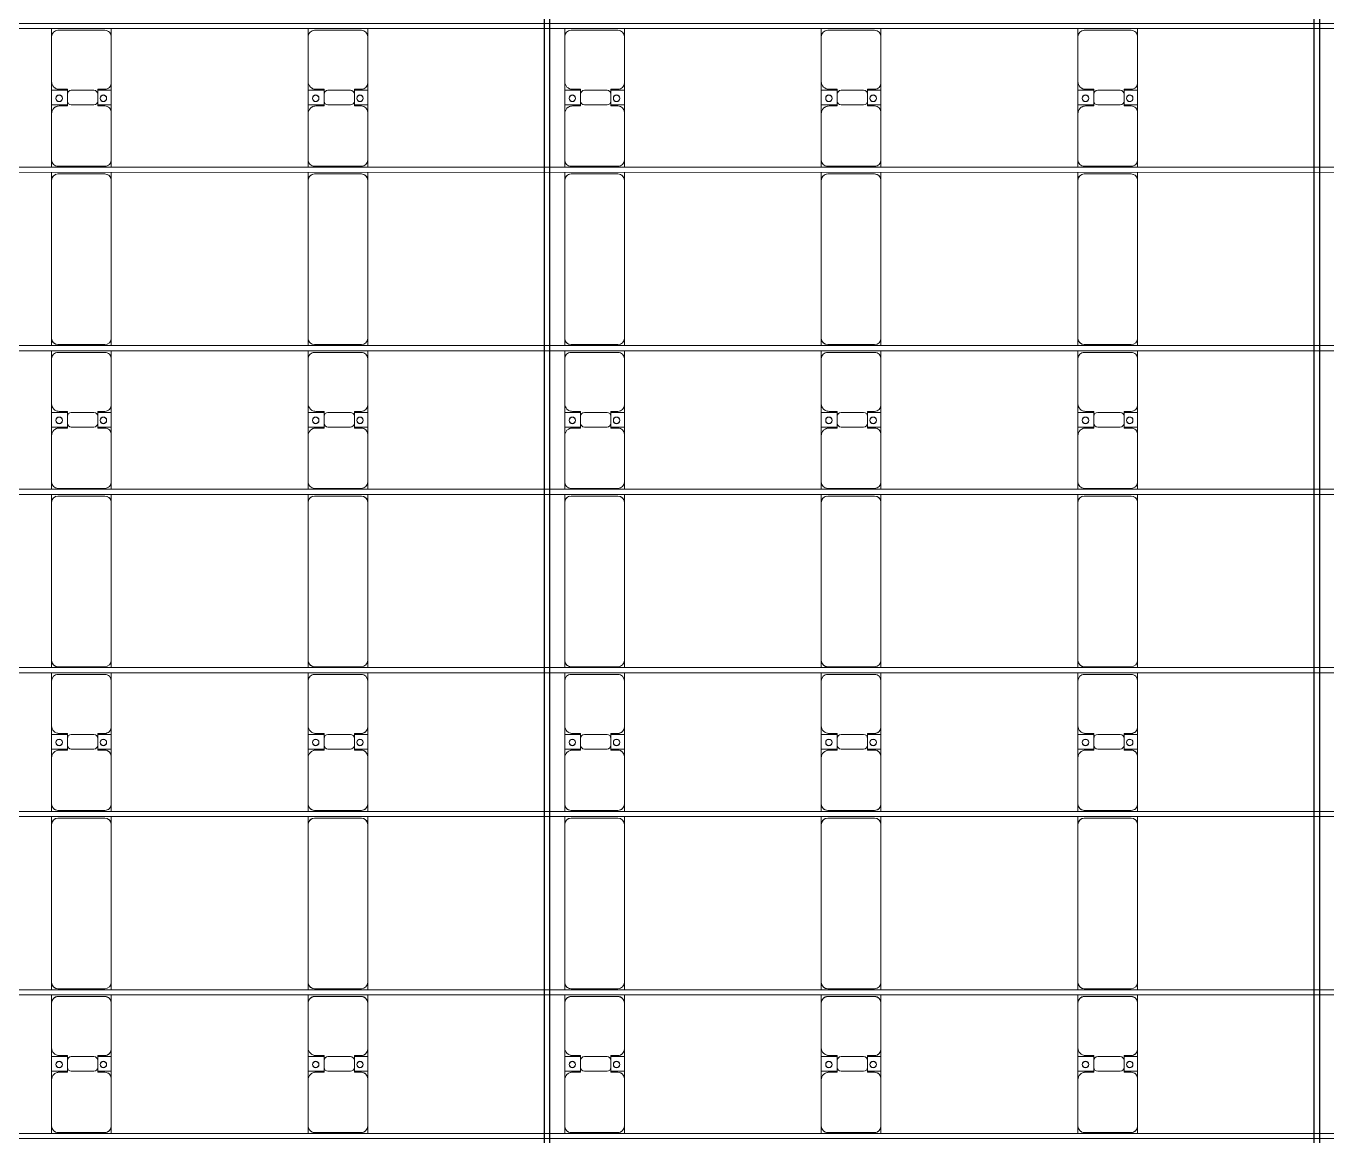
# Model space of a CAD drawing. Header units: millimetres. Extents: x -147246 to 112336, y -213734 to -86506.
# Drawn here: x -54547 to -44406, y -158455 to -149805 of the extents above; entities that cross this region are included whole.
import ezdxf

# ---------------------------------------------------------------- set-up
doc = ezdxf.new("R2010")
doc.units = ezdxf.units.MM
doc.layers.add('A-GENM', color=13, linetype='Continuous', lineweight=9)
doc.layers.add('S-BEAM', color=12, linetype='Continuous', lineweight=9)

# ---------------------------------------------------------------- blocks, each defined once
blk = doc.blocks.new('Dầm C52 - Dầm C52-18783-BỐ TRÍ KHUNG KẾT CẤU BÈ PIN 05')
at = {"layer": 'S-BEAM', "color": 1}
for p, q in [((-74474, 20), (74474, 20)), ((74474, -20), (-74474, -20))]:
    blk.add_line(p, q, dxfattribs=at)
blk = doc.blocks.new('Dầm C52 - Dầm C52-18784-BỐ TRÍ KHUNG KẾT CẤU BÈ PIN 05')
at = {"layer": 'S-BEAM', "color": 1}
for p, q in [((-74474, 20), (74474, 20)), ((74474, -20), (-74474, -20))]:
    blk.add_line(p, q, dxfattribs=at)
blk = doc.blocks.new('Dầm C52 - Dầm C52-18785-BỐ TRÍ KHUNG KẾT CẤU BÈ PIN 05')
at = {"layer": 'S-BEAM', "color": 1}
for p, q in [((-74474, 20), (74474, 20)), ((74474, -20), (-74474, -20))]:
    blk.add_line(p, q, dxfattribs=at)
blk = doc.blocks.new('Dầm C52 - Dầm C52-18786-BỐ TRÍ KHUNG KẾT CẤU BÈ PIN 05')
at = {"layer": 'S-BEAM', "color": 1}
for p, q in [((-74474, 20), (74474, 20)), ((74474, -20), (-74474, -20))]:
    blk.add_line(p, q, dxfattribs=at)
blk = doc.blocks.new('Dầm C52 - Hộp 40x60-25898-BỐ TRÍ KHUNG KẾT CẤU BÈ PIN 05')
at = {"layer": 'S-BEAM', "color": 3, "lineweight": 25}
for p, q in [((-55982, 20), (55982, 20)), ((55982, -20), (-55982, -20))]:
    blk.add_line(p, q, dxfattribs=at)
blk = doc.blocks.new('Dai phao do pin - DẢI PHAO ĐỠ PIN-V22-BỐ TRÍ KHUNG KẾT CẤU BÈ PIN 05')
at = {"layer": 'A-GENM', "color": 7}
for p, q in [((43383, 242), (43440, 242)), ((43800, 242), (43440, 242)), ((43800, 242), (43982, 242)), ((43868, 242), (44050, 242)), ((43868, 118), (43868, 242)), ((43982, 242), (43982, 118)), ((44400, 242), (44050, 242)), ((44400, 242), (44463, 242)), ((44503, 242), (44560, 242)), ((45790, 242), (44560, 242)), ((45790, 242), (45853, 242)), ((45893, 242), (45950, 242)), ((46310, 242), (45950, 242)), ((46310, 242), (46492, 242)), ((46378, 242), (46560, 242)), ((46378, 118), (46378, 242)), ((46492, 242), (46492, 118)), ((46910, 242), (46560, 242)), ((46910, 242), (46973, 242)), ((47013, 242), (47070, 242)), ((48300, 242), (47070, 242)), ((48300, 242), (48363, 242)), ((48403, 242), (48460, 242)), ((48820, 242), (48460, 242)), ((48820, 242), (49002, 242)), ((48888, 242), (49070, 242)), ((48888, 118), (48888, 242)), ((49002, 242), (49002, 118)), ((49420, 242), (49070, 242)), ((49420, 242), (49483, 242)), ((49523, 242), (49580, 242)), ((50810, 242), (49580, 242)), ((50810, 242), (50873, 242)), ((50913, 242), (50970, 242)), ((51330, 242), (50970, 242)), ((51330, 242), (51512, 242)), ((51398, 242), (51580, 242)), ((51398, 118), (51398, 242)), ((51512, 242), (51512, 118)), ((51930, 242), (51580, 242)), ((51930, 242), (51993, 242)), ((43390, 192), (43390, -173)), ((43860, 118), (43860, 182)), ((43952, 118), (43860, 118)), ((43990, 118), (43898, 118)), ((43990, 182), (43990, 118)), ((44450, -173), (44450, 192)), ((44510, 192), (44510, -173)), ((45840, -173), (45840, 192)), ((45900, 192), (45900, -173)), ((46370, 118), (46370, 182)), ((46462, 118), (46370, 118)), ((46500, 118), (46408, 118)), ((46500, 182), (46500, 118)), ((46960, -173), (46960, 192)), ((47020, 192), (47020, -173)), ((48350, -173), (48350, 192)), ((48410, 192), (48410, -173)), ((48880, 118), (48880, 182)), ((48972, 118), (48880, 118)), ((49010, 118), (48918, 118)), ((49010, 182), (49010, 118)), ((49470, -173), (49470, 192)), ((49530, 192), (49530, -173)), ((50860, -173), (50860, 192)), ((50920, 192), (50920, -173)), ((51390, 118), (51390, 182)), ((51482, 118), (51390, 118)), ((51520, 118), (51428, 118)), ((51520, 182), (51520, 118)), ((51980, -173), (51980, 192)), ((43868, 88), (43868, -88)), ((43982, -88), (43982, 88)), ((46378, 88), (46378, -88)), ((46492, -88), (46492, 88)), ((48888, 88), (48888, -88)), ((49002, -88), (49002, 88)), ((51398, 88), (51398, -88)), ((51512, -88), (51512, 88)), ((43860, -173), (43860, -118)), ((43860, -118), (43952, -118)), ((43868, -223), (43868, -118)), ((43898, -118), (43990, -118)), ((43982, -118), (43982, -223)), ((43990, -118), (43990, -173)), ((46370, -173), (46370, -118)), ((46370, -118), (46462, -118)), ((46378, -223), (46378, -118)), ((46408, -118), (46500, -118)), ((46492, -118), (46492, -223)), ((46500, -118), (46500, -173)), ((48880, -173), (48880, -118)), ((48880, -118), (48972, -118)), ((48888, -223), (48888, -118)), ((48918, -118), (49010, -118)), ((49002, -118), (49002, -223)), ((49010, -118), (49010, -173)), ((51390, -173), (51390, -118)), ((51390, -118), (51482, -118)), ((51398, -223), (51398, -118)), ((51428, -118), (51520, -118)), ((51512, -118), (51512, -223)), ((51520, -118), (51520, -173)), ((43440, -223), (43383, -223)), ((43440, -223), (43810, -223)), ((43982, -223), (43810, -223)), ((44040, -223), (43868, -223)), ((44040, -223), (44400, -223)), ((44463, -223), (44400, -223)), ((44560, -223), (44503, -223)), ((44560, -223), (45790, -223)), ((45853, -223), (45790, -223)), ((45950, -223), (45893, -223)), ((45950, -223), (46320, -223)), ((46492, -223), (46320, -223)), ((46550, -223), (46378, -223)), ((46550, -223), (46910, -223)), ((46973, -223), (46910, -223)), ((47070, -223), (47013, -223)), ((47070, -223), (48300, -223)), ((48363, -223), (48300, -223)), ((48460, -223), (48403, -223)), ((48460, -223), (48830, -223)), ((49002, -223), (48830, -223)), ((49060, -223), (48888, -223)), ((49060, -223), (49420, -223)), ((49483, -223), (49420, -223)), ((49580, -223), (49523, -223)), ((49580, -223), (50810, -223)), ((50873, -223), (50810, -223)), ((50970, -223), (50913, -223)), ((50970, -223), (51340, -223)), ((51512, -223), (51340, -223)), ((51570, -223), (51398, -223)), ((51570, -223), (51930, -223)), ((51993, -223), (51930, -223))]:
    blk.add_line(p, q, dxfattribs=at)
for centre, radius, start, end in [((43440, 192), 50, 90, 180), ((43440, 192), 50, 135, 180), ((43800, 182), 60, 360, 90), ((43800, 182), 60, 360, 30), ((43919, 183), 25, 0, 180), ((43921, 183), 25, 360, 180), ((44050, 182), 60, 90, 180), ((44050, 182), 60, 150, 180), ((44400, 192), 50, 0, 90), ((44400, 192), 50, 0, 45), ((44560, 192), 50, 90, 180), ((44560, 192), 50, 105, 180), ((45790, 192), 50, 0, 90), ((45790, 192), 50, 15, 90), ((45950, 192), 50, 90, 180), ((45950, 192), 50, 135, 180), ((46310, 182), 60, 0, 90), ((46310, 182), 60, 0, 30), ((46429, 183), 25, 0, 180), ((46431, 183), 25, 0, 180), ((46560, 182), 60, 90, 180), ((46560, 182), 60, 150, 180), ((46910, 192), 50, 360, 90), ((46910, 192), 50, 360, 45), ((47070, 192), 50, 90, 180), ((47070, 192), 50, 105, 180), ((48300, 192), 50, 0, 90), ((48300, 192), 50, 15, 90), ((48460, 192), 50, 90, 180), ((48460, 192), 50, 135, 180), ((48820, 182), 60, 0, 90), ((48820, 182), 60, 0, 30), ((48939, 183), 25, 0, 180), ((48941, 183), 25, 0, 180), ((49070, 182), 60, 90, 180), ((49070, 182), 60, 150, 180), ((49420, 192), 50, 0, 90), ((49420, 192), 50, 0, 45), ((49580, 192), 50, 90, 180), ((49580, 192), 50, 105, 180), ((50810, 192), 50, 0, 90), ((50810, 192), 50, 15, 90), ((50970, 192), 50, 90, 180), ((50970, 192), 50, 135, 180), ((51330, 182), 60, 0, 90), ((51330, 182), 60, 0, 30), ((51449, 183), 25, 0, 180), ((51451, 183), 25, 360, 180), ((51580, 182), 60, 90, 180), ((51580, 182), 60, 150, 180), ((51930, 192), 50, 360, 90), ((51930, 192), 50, 360, 45), ((43898, 88), 30, 90, 180), ((43919, 183), 25, 180, 0), ((43921, 183), 25, 180, 360), ((43952, 88), 30, 0, 90), ((46408, 88), 30, 90, 180), ((46429, 183), 25, 180, 0), ((46431, 183), 25, 180, 0), ((46462, 88), 30, 0, 90), ((48918, 88), 30, 90, 180), ((48939, 183), 25, 180, 0), ((48941, 183), 25, 180, 0), ((48972, 88), 30, 0, 90), ((51428, 88), 30, 90, 180), ((51449, 183), 25, 180, 0), ((51451, 183), 25, 180, 0), ((51482, 88), 30, 0, 90), ((43898, -88), 30, 180, 270), ((43952, -88), 30, 270, 0), ((46408, -88), 30, 180, 270), ((46462, -88), 30, 270, 0), ((48918, -88), 30, 180, 270), ((48972, -88), 30, 270, 0), ((51428, -88), 30, 180, 270), ((51482, -88), 30, 270, 0), ((43440, -173), 50, 180, 270), ((43440, -173), 50, 180, 225), ((43810, -173), 50, 270, 360), ((43810, -173), 50, 315, 360), ((43919, -162), 25, 0, 180), ((43919, -162), 25, 180, 360), ((43921, -162), 25, 360, 180), ((43921, -162), 25, 180, 0), ((44040, -173), 50, 180, 270), ((44040, -173), 50, 180, 225), ((44400, -173), 50, 270, 360), ((44400, -173), 50, 315, 360), ((44560, -173), 50, 180, 270), ((44560, -173), 50, 180, 270), ((45790, -173), 50, 270, 0), ((45790, -173), 50, 285, 0), ((45950, -173), 50, 180, 270), ((45950, -173), 50, 180, 225), ((46320, -173), 50, 270, 0), ((46320, -173), 50, 315, 0), ((46429, -162), 25, 360, 180), ((46429, -162), 25, 180, 360), ((46431, -162), 25, 0, 180), ((46431, -162), 25, 180, 0), ((46550, -173), 50, 180, 270), ((46550, -173), 50, 180, 225), ((46910, -173), 50, 270, 0), ((46910, -173), 50, 315, 0), ((47070, -173), 50, 180, 270), ((47070, -173), 50, 180, 270), ((48300, -173), 50, 270, 0), ((48300, -173), 50, 285, 0), ((48460, -173), 50, 180, 270), ((48460, -173), 50, 180, 225), ((48830, -173), 50, 270, 0), ((48830, -173), 50, 315, 0), ((48939, -162), 25, 0, 180), ((48939, -162), 25, 180, 360), ((48941, -162), 25, 0, 180), ((48941, -162), 25, 180, 360), ((49060, -173), 50, 180, 270), ((49060, -173), 50, 180, 225), ((49420, -173), 50, 270, 0), ((49420, -173), 50, 315, 0), ((49580, -173), 50, 180, 270), ((49580, -173), 50, 180, 270), ((50810, -173), 50, 270, 0), ((50810, -173), 50, 285, 0), ((50970, -173), 50, 180, 270), ((50970, -173), 50, 180, 225), ((51340, -173), 50, 270, 360), ((51340, -173), 50, 315, 0), ((51449, -162), 25, 0, 180), ((51449, -162), 25, 180, 360), ((51451, -162), 25, 0, 180), ((51451, -162), 25, 180, 360), ((51570, -173), 50, 180, 270), ((51570, -173), 50, 180, 225), ((51930, -173), 50, 270, 0), ((51930, -173), 50, 315, 0)]:
    blk.add_arc(centre, radius, start, end, dxfattribs=at)
blk = doc.blocks.new('Dai phao do pin - DẢI PHAO ĐỠ PIN-V23-BỐ TRÍ KHUNG KẾT CẤU BÈ PIN 05')
at = {"layer": 'A-GENM', "color": 7}
for p, q in [((43383, 242), (43440, 242)), ((43800, 242), (43440, 242)), ((43800, 242), (43982, 242)), ((43868, 242), (44050, 242)), ((43868, 118), (43868, 242)), ((43982, 242), (43982, 118)), ((44400, 242), (44050, 242)), ((44400, 242), (44463, 242)), ((44503, 242), (44560, 242)), ((45790, 242), (44560, 242)), ((45790, 242), (45853, 242)), ((45893, 242), (45950, 242)), ((46310, 242), (45950, 242)), ((46310, 242), (46492, 242)), ((46378, 242), (46560, 242)), ((46378, 118), (46378, 242)), ((46492, 242), (46492, 118)), ((46910, 242), (46560, 242)), ((46910, 242), (46973, 242)), ((47013, 242), (47070, 242)), ((48300, 242), (47070, 242)), ((48300, 242), (48363, 242)), ((48403, 242), (48460, 242)), ((48820, 242), (48460, 242)), ((48820, 242), (49002, 242)), ((48888, 242), (49070, 242)), ((48888, 118), (48888, 242)), ((49002, 242), (49002, 118)), ((49420, 242), (49070, 242)), ((49420, 242), (49483, 242)), ((49523, 242), (49580, 242)), ((50810, 242), (49580, 242)), ((50810, 242), (50873, 242)), ((50913, 242), (50970, 242)), ((51330, 242), (50970, 242)), ((51330, 242), (51512, 242)), ((51398, 242), (51580, 242)), ((51398, 118), (51398, 242)), ((51512, 242), (51512, 118)), ((51930, 242), (51580, 242)), ((51930, 242), (51993, 242)), ((43390, 192), (43390, -173)), ((43860, 118), (43860, 182)), ((43952, 118), (43860, 118)), ((43990, 118), (43898, 118)), ((43990, 182), (43990, 118)), ((44450, -173), (44450, 192)), ((44510, 192), (44510, -173)), ((45840, -173), (45840, 192)), ((45900, 192), (45900, -173)), ((46370, 118), (46370, 182)), ((46462, 118), (46370, 118)), ((46500, 118), (46408, 118)), ((46500, 182), (46500, 118)), ((46960, -173), (46960, 192)), ((47020, 192), (47020, -173)), ((48350, -173), (48350, 192)), ((48410, 192), (48410, -173)), ((48880, 118), (48880, 182)), ((48972, 118), (48880, 118)), ((49010, 118), (48918, 118)), ((49010, 182), (49010, 118)), ((49470, -173), (49470, 192)), ((49530, 192), (49530, -173)), ((50860, -173), (50860, 192)), ((50920, 192), (50920, -173)), ((51390, 118), (51390, 182)), ((51482, 118), (51390, 118)), ((51520, 118), (51428, 118)), ((51520, 182), (51520, 118)), ((51980, -173), (51980, 192)), ((43868, 88), (43868, -88)), ((43982, -88), (43982, 88)), ((46378, 88), (46378, -88)), ((46492, -88), (46492, 88)), ((48888, 88), (48888, -88)), ((49002, -88), (49002, 88)), ((51398, 88), (51398, -88)), ((51512, -88), (51512, 88)), ((43860, -173), (43860, -118)), ((43860, -118), (43952, -118)), ((43868, -223), (43868, -118)), ((43898, -118), (43990, -118)), ((43982, -118), (43982, -223)), ((43990, -118), (43990, -173)), ((46370, -173), (46370, -118)), ((46370, -118), (46462, -118)), ((46378, -223), (46378, -118)), ((46408, -118), (46500, -118)), ((46492, -118), (46492, -223)), ((46500, -118), (46500, -173)), ((48880, -173), (48880, -118)), ((48880, -118), (48972, -118)), ((48888, -223), (48888, -118)), ((48918, -118), (49010, -118)), ((49002, -118), (49002, -223)), ((49010, -118), (49010, -173)), ((51390, -173), (51390, -118)), ((51390, -118), (51482, -118)), ((51398, -223), (51398, -118)), ((51428, -118), (51520, -118)), ((51512, -118), (51512, -223)), ((51520, -118), (51520, -173)), ((43440, -223), (43383, -223)), ((43440, -223), (43810, -223)), ((43982, -223), (43810, -223)), ((44040, -223), (43868, -223)), ((44040, -223), (44400, -223)), ((44463, -223), (44400, -223)), ((44560, -223), (44503, -223)), ((44560, -223), (45790, -223)), ((45853, -223), (45790, -223)), ((45950, -223), (45893, -223)), ((45950, -223), (46320, -223)), ((46492, -223), (46320, -223)), ((46550, -223), (46378, -223)), ((46550, -223), (46910, -223)), ((46973, -223), (46910, -223)), ((47070, -223), (47013, -223)), ((47070, -223), (48300, -223)), ((48363, -223), (48300, -223)), ((48460, -223), (48403, -223)), ((48460, -223), (48830, -223)), ((49002, -223), (48830, -223)), ((49060, -223), (48888, -223)), ((49060, -223), (49420, -223)), ((49483, -223), (49420, -223)), ((49580, -223), (49523, -223)), ((49580, -223), (50810, -223)), ((50873, -223), (50810, -223)), ((50970, -223), (50913, -223)), ((50970, -223), (51340, -223)), ((51512, -223), (51340, -223)), ((51570, -223), (51398, -223)), ((51570, -223), (51930, -223)), ((51993, -223), (51930, -223))]:
    blk.add_line(p, q, dxfattribs=at)
for centre, radius, start, end in [((43440, 192), 50, 90, 180), ((43440, 192), 50, 135, 180), ((43800, 182), 60, 360, 90), ((43800, 182), 60, 360, 30), ((43919, 183), 25, 0, 180), ((43921, 183), 25, 360, 180), ((44050, 182), 60, 90, 180), ((44050, 182), 60, 150, 180), ((44400, 192), 50, 0, 90), ((44400, 192), 50, 0, 45), ((44560, 192), 50, 90, 180), ((44560, 192), 50, 105, 180), ((45790, 192), 50, 0, 90), ((45790, 192), 50, 15, 90), ((45950, 192), 50, 90, 180), ((45950, 192), 50, 135, 180), ((46310, 182), 60, 0, 90), ((46310, 182), 60, 0, 30), ((46429, 183), 25, 0, 180), ((46431, 183), 25, 0, 180), ((46560, 182), 60, 90, 180), ((46560, 182), 60, 150, 180), ((46910, 192), 50, 360, 90), ((46910, 192), 50, 360, 45), ((47070, 192), 50, 90, 180), ((47070, 192), 50, 105, 180), ((48300, 192), 50, 0, 90), ((48300, 192), 50, 15, 90), ((48460, 192), 50, 90, 180), ((48460, 192), 50, 135, 180), ((48820, 182), 60, 0, 90), ((48820, 182), 60, 0, 30), ((48939, 183), 25, 0, 180), ((48941, 183), 25, 0, 180), ((49070, 182), 60, 90, 180), ((49070, 182), 60, 150, 180), ((49420, 192), 50, 0, 90), ((49420, 192), 50, 0, 45), ((49580, 192), 50, 90, 180), ((49580, 192), 50, 105, 180), ((50810, 192), 50, 0, 90), ((50810, 192), 50, 15, 90), ((50970, 192), 50, 90, 180), ((50970, 192), 50, 135, 180), ((51330, 182), 60, 0, 90), ((51330, 182), 60, 0, 30), ((51449, 183), 25, 0, 180), ((51451, 183), 25, 360, 180), ((51580, 182), 60, 90, 180), ((51580, 182), 60, 150, 180), ((51930, 192), 50, 360, 90), ((51930, 192), 50, 360, 45), ((43898, 88), 30, 90, 180), ((43919, 183), 25, 180, 0), ((43921, 183), 25, 180, 360), ((43952, 88), 30, 0, 90), ((46408, 88), 30, 90, 180), ((46429, 183), 25, 180, 0), ((46431, 183), 25, 180, 0), ((46462, 88), 30, 0, 90), ((48918, 88), 30, 90, 180), ((48939, 183), 25, 180, 0), ((48941, 183), 25, 180, 0), ((48972, 88), 30, 0, 90), ((51428, 88), 30, 90, 180), ((51449, 183), 25, 180, 0), ((51451, 183), 25, 180, 0), ((51482, 88), 30, 0, 90), ((43898, -88), 30, 180, 270), ((43952, -88), 30, 270, 0), ((46408, -88), 30, 180, 270), ((46462, -88), 30, 270, 0), ((48918, -88), 30, 180, 270), ((48972, -88), 30, 270, 0), ((51428, -88), 30, 180, 270), ((51482, -88), 30, 270, 0), ((43440, -173), 50, 180, 270), ((43440, -173), 50, 180, 225), ((43810, -173), 50, 270, 360), ((43810, -173), 50, 315, 360), ((43919, -162), 25, 0, 180), ((43919, -162), 25, 180, 360), ((43921, -162), 25, 360, 180), ((43921, -162), 25, 180, 0), ((44040, -173), 50, 180, 270), ((44040, -173), 50, 180, 225), ((44400, -173), 50, 270, 360), ((44400, -173), 50, 315, 360), ((44560, -173), 50, 180, 270), ((44560, -173), 50, 180, 270), ((45790, -173), 50, 270, 0), ((45790, -173), 50, 285, 0), ((45950, -173), 50, 180, 270), ((45950, -173), 50, 180, 225), ((46320, -173), 50, 270, 0), ((46320, -173), 50, 315, 0), ((46429, -162), 25, 360, 180), ((46429, -162), 25, 180, 360), ((46431, -162), 25, 0, 180), ((46431, -162), 25, 180, 0), ((46550, -173), 50, 180, 270), ((46550, -173), 50, 180, 225), ((46910, -173), 50, 270, 0), ((46910, -173), 50, 315, 0), ((47070, -173), 50, 180, 270), ((47070, -173), 50, 180, 270), ((48300, -173), 50, 270, 0), ((48300, -173), 50, 285, 0), ((48460, -173), 50, 180, 270), ((48460, -173), 50, 180, 225), ((48830, -173), 50, 270, 0), ((48830, -173), 50, 315, 0), ((48939, -162), 25, 0, 180), ((48939, -162), 25, 180, 360), ((48941, -162), 25, 0, 180), ((48941, -162), 25, 180, 360), ((49060, -173), 50, 180, 270), ((49060, -173), 50, 180, 225), ((49420, -173), 50, 270, 0), ((49420, -173), 50, 315, 0), ((49580, -173), 50, 180, 270), ((49580, -173), 50, 180, 270), ((50810, -173), 50, 270, 0), ((50810, -173), 50, 285, 0), ((50970, -173), 50, 180, 270), ((50970, -173), 50, 180, 225), ((51340, -173), 50, 270, 360), ((51340, -173), 50, 315, 0), ((51449, -162), 25, 0, 180), ((51449, -162), 25, 180, 360), ((51451, -162), 25, 0, 180), ((51451, -162), 25, 180, 360), ((51570, -173), 50, 180, 270), ((51570, -173), 50, 180, 225), ((51930, -173), 50, 270, 0), ((51930, -173), 50, 315, 0)]:
    blk.add_arc(centre, radius, start, end, dxfattribs=at)
blk = doc.blocks.new('Dai phao do pin - DẢI PHAO ĐỠ PIN-V24-BỐ TRÍ KHUNG KẾT CẤU BÈ PIN 05')
at = {"layer": 'A-GENM', "color": 7}
for p, q in [((43383, 242), (43440, 242)), ((43800, 242), (43440, 242)), ((43800, 242), (43982, 242)), ((43868, 242), (44050, 242)), ((43868, 118), (43868, 242)), ((43982, 242), (43982, 118)), ((44400, 242), (44050, 242)), ((44400, 242), (44463, 242)), ((44503, 242), (44560, 242)), ((45790, 242), (44560, 242)), ((45790, 242), (45853, 242)), ((45893, 242), (45950, 242)), ((46310, 242), (45950, 242)), ((46310, 242), (46492, 242)), ((46378, 242), (46560, 242)), ((46378, 118), (46378, 242)), ((46492, 242), (46492, 118)), ((46910, 242), (46560, 242)), ((46910, 242), (46973, 242)), ((47013, 242), (47070, 242)), ((48300, 242), (47070, 242)), ((48300, 242), (48363, 242)), ((48403, 242), (48460, 242)), ((48820, 242), (48460, 242)), ((48820, 242), (49002, 242)), ((48888, 242), (49070, 242)), ((48888, 118), (48888, 242)), ((49002, 242), (49002, 118)), ((49420, 242), (49070, 242)), ((49420, 242), (49483, 242)), ((49523, 242), (49580, 242)), ((50810, 242), (49580, 242)), ((50810, 242), (50873, 242)), ((50913, 242), (50970, 242)), ((51330, 242), (50970, 242)), ((51330, 242), (51512, 242)), ((51398, 242), (51580, 242)), ((51398, 118), (51398, 242)), ((51512, 242), (51512, 118)), ((51930, 242), (51580, 242)), ((51930, 242), (51993, 242)), ((43390, 192), (43390, -173)), ((43860, 118), (43860, 182)), ((43952, 118), (43860, 118)), ((43990, 118), (43898, 118)), ((43990, 182), (43990, 118)), ((44450, -173), (44450, 192)), ((44510, 192), (44510, -173)), ((45840, -173), (45840, 192)), ((45900, 192), (45900, -173)), ((46370, 118), (46370, 182)), ((46462, 118), (46370, 118)), ((46500, 118), (46408, 118)), ((46500, 182), (46500, 118)), ((46960, -173), (46960, 192)), ((47020, 192), (47020, -173)), ((48350, -173), (48350, 192)), ((48410, 192), (48410, -173)), ((48880, 118), (48880, 182)), ((48972, 118), (48880, 118)), ((49010, 118), (48918, 118)), ((49010, 182), (49010, 118)), ((49470, -173), (49470, 192)), ((49530, 192), (49530, -173)), ((50860, -173), (50860, 192)), ((50920, 192), (50920, -173)), ((51390, 118), (51390, 182)), ((51482, 118), (51390, 118)), ((51520, 118), (51428, 118)), ((51520, 182), (51520, 118)), ((51980, -173), (51980, 192)), ((43868, 88), (43868, -88)), ((43982, -88), (43982, 88)), ((46378, 88), (46378, -88)), ((46492, -88), (46492, 88)), ((48888, 88), (48888, -88)), ((49002, -88), (49002, 88)), ((51398, 88), (51398, -88)), ((51512, -88), (51512, 88)), ((43860, -173), (43860, -118)), ((43860, -118), (43952, -118)), ((43868, -223), (43868, -118)), ((43898, -118), (43990, -118)), ((43982, -118), (43982, -223)), ((43990, -118), (43990, -173)), ((46370, -173), (46370, -118)), ((46370, -118), (46462, -118)), ((46378, -223), (46378, -118)), ((46408, -118), (46500, -118)), ((46492, -118), (46492, -223)), ((46500, -118), (46500, -173)), ((48880, -173), (48880, -118)), ((48880, -118), (48972, -118)), ((48888, -223), (48888, -118)), ((48918, -118), (49010, -118)), ((49002, -118), (49002, -223)), ((49010, -118), (49010, -173)), ((51390, -173), (51390, -118)), ((51390, -118), (51482, -118)), ((51398, -223), (51398, -118)), ((51428, -118), (51520, -118)), ((51512, -118), (51512, -223)), ((51520, -118), (51520, -173)), ((43440, -223), (43383, -223)), ((43440, -223), (43810, -223)), ((43982, -223), (43810, -223)), ((44040, -223), (43868, -223)), ((44040, -223), (44400, -223)), ((44463, -223), (44400, -223)), ((44560, -223), (44503, -223)), ((44560, -223), (45790, -223)), ((45853, -223), (45790, -223)), ((45950, -223), (45893, -223)), ((45950, -223), (46320, -223)), ((46492, -223), (46320, -223)), ((46550, -223), (46378, -223)), ((46550, -223), (46910, -223)), ((46973, -223), (46910, -223)), ((47070, -223), (47013, -223)), ((47070, -223), (48300, -223)), ((48363, -223), (48300, -223)), ((48460, -223), (48403, -223)), ((48460, -223), (48830, -223)), ((49002, -223), (48830, -223)), ((49060, -223), (48888, -223)), ((49060, -223), (49420, -223)), ((49483, -223), (49420, -223)), ((49580, -223), (49523, -223)), ((49580, -223), (50810, -223)), ((50873, -223), (50810, -223)), ((50970, -223), (50913, -223)), ((50970, -223), (51340, -223)), ((51512, -223), (51340, -223)), ((51570, -223), (51398, -223)), ((51570, -223), (51930, -223)), ((51993, -223), (51930, -223))]:
    blk.add_line(p, q, dxfattribs=at)
for centre, radius, start, end in [((43440, 192), 50, 90, 180), ((43440, 192), 50, 135, 180), ((43800, 182), 60, 360, 90), ((43800, 182), 60, 360, 30), ((43919, 183), 25, 0, 180), ((43921, 183), 25, 360, 180), ((44050, 182), 60, 90, 180), ((44050, 182), 60, 150, 180), ((44400, 192), 50, 0, 90), ((44400, 192), 50, 0, 45), ((44560, 192), 50, 90, 180), ((44560, 192), 50, 105, 180), ((45790, 192), 50, 0, 90), ((45790, 192), 50, 15, 90), ((45950, 192), 50, 90, 180), ((45950, 192), 50, 135, 180), ((46310, 182), 60, 0, 90), ((46310, 182), 60, 0, 30), ((46429, 183), 25, 0, 180), ((46431, 183), 25, 0, 180), ((46560, 182), 60, 90, 180), ((46560, 182), 60, 150, 180), ((46910, 192), 50, 360, 90), ((46910, 192), 50, 360, 45), ((47070, 192), 50, 90, 180), ((47070, 192), 50, 105, 180), ((48300, 192), 50, 0, 90), ((48300, 192), 50, 15, 90), ((48460, 192), 50, 90, 180), ((48460, 192), 50, 135, 180), ((48820, 182), 60, 0, 90), ((48820, 182), 60, 0, 30), ((48939, 183), 25, 0, 180), ((48941, 183), 25, 0, 180), ((49070, 182), 60, 90, 180), ((49070, 182), 60, 150, 180), ((49420, 192), 50, 0, 90), ((49420, 192), 50, 0, 45), ((49580, 192), 50, 90, 180), ((49580, 192), 50, 105, 180), ((50810, 192), 50, 0, 90), ((50810, 192), 50, 15, 90), ((50970, 192), 50, 90, 180), ((50970, 192), 50, 135, 180), ((51330, 182), 60, 0, 90), ((51330, 182), 60, 0, 30), ((51449, 183), 25, 0, 180), ((51451, 183), 25, 360, 180), ((51580, 182), 60, 90, 180), ((51580, 182), 60, 150, 180), ((51930, 192), 50, 360, 90), ((51930, 192), 50, 360, 45), ((43898, 88), 30, 90, 180), ((43919, 183), 25, 180, 0), ((43921, 183), 25, 180, 360), ((43952, 88), 30, 0, 90), ((46408, 88), 30, 90, 180), ((46429, 183), 25, 180, 0), ((46431, 183), 25, 180, 0), ((46462, 88), 30, 0, 90), ((48918, 88), 30, 90, 180), ((48939, 183), 25, 180, 0), ((48941, 183), 25, 180, 0), ((48972, 88), 30, 0, 90), ((51428, 88), 30, 90, 180), ((51449, 183), 25, 180, 0), ((51451, 183), 25, 180, 0), ((51482, 88), 30, 0, 90), ((43898, -88), 30, 180, 270), ((43952, -88), 30, 270, 0), ((46408, -88), 30, 180, 270), ((46462, -88), 30, 270, 0), ((48918, -88), 30, 180, 270), ((48972, -88), 30, 270, 0), ((51428, -88), 30, 180, 270), ((51482, -88), 30, 270, 0), ((43440, -173), 50, 180, 270), ((43440, -173), 50, 180, 225), ((43810, -173), 50, 270, 360), ((43810, -173), 50, 315, 360), ((43919, -162), 25, 0, 180), ((43919, -162), 25, 180, 360), ((43921, -162), 25, 360, 180), ((43921, -162), 25, 180, 0), ((44040, -173), 50, 180, 270), ((44040, -173), 50, 180, 225), ((44400, -173), 50, 270, 360), ((44400, -173), 50, 315, 360), ((44560, -173), 50, 180, 270), ((44560, -173), 50, 180, 270), ((45790, -173), 50, 270, 0), ((45790, -173), 50, 285, 0), ((45950, -173), 50, 180, 270), ((45950, -173), 50, 180, 225), ((46320, -173), 50, 270, 0), ((46320, -173), 50, 315, 0), ((46429, -162), 25, 360, 180), ((46429, -162), 25, 180, 360), ((46431, -162), 25, 0, 180), ((46431, -162), 25, 180, 0), ((46550, -173), 50, 180, 270), ((46550, -173), 50, 180, 225), ((46910, -173), 50, 270, 0), ((46910, -173), 50, 315, 0), ((47070, -173), 50, 180, 270), ((47070, -173), 50, 180, 270), ((48300, -173), 50, 270, 0), ((48300, -173), 50, 285, 0), ((48460, -173), 50, 180, 270), ((48460, -173), 50, 180, 225), ((48830, -173), 50, 270, 0), ((48830, -173), 50, 315, 0), ((48939, -162), 25, 0, 180), ((48939, -162), 25, 180, 360), ((48941, -162), 25, 0, 180), ((48941, -162), 25, 180, 360), ((49060, -173), 50, 180, 270), ((49060, -173), 50, 180, 225), ((49420, -173), 50, 270, 0), ((49420, -173), 50, 315, 0), ((49580, -173), 50, 180, 270), ((49580, -173), 50, 180, 270), ((50810, -173), 50, 270, 0), ((50810, -173), 50, 285, 0), ((50970, -173), 50, 180, 270), ((50970, -173), 50, 180, 225), ((51340, -173), 50, 270, 360), ((51340, -173), 50, 315, 0), ((51449, -162), 25, 0, 180), ((51449, -162), 25, 180, 360), ((51451, -162), 25, 0, 180), ((51451, -162), 25, 180, 360), ((51570, -173), 50, 180, 270), ((51570, -173), 50, 180, 225), ((51930, -173), 50, 270, 0), ((51930, -173), 50, 315, 0)]:
    blk.add_arc(centre, radius, start, end, dxfattribs=at)
blk = doc.blocks.new('Dai phao do pin - DẢI PHAO ĐỠ PIN-V25-BỐ TRÍ KHUNG KẾT CẤU BÈ PIN 05')
at = {"layer": 'A-GENM', "color": 7}
for p, q in [((43383, 242), (43440, 242)), ((43800, 242), (43440, 242)), ((43800, 242), (43982, 242)), ((43868, 242), (44050, 242)), ((43868, 118), (43868, 242)), ((43982, 242), (43982, 118)), ((44400, 242), (44050, 242)), ((44400, 242), (44463, 242)), ((44503, 242), (44560, 242)), ((45790, 242), (44560, 242)), ((45790, 242), (45853, 242)), ((45893, 242), (45950, 242)), ((46310, 242), (45950, 242)), ((46310, 242), (46492, 242)), ((46378, 242), (46560, 242)), ((46378, 118), (46378, 242)), ((46492, 242), (46492, 118)), ((46910, 242), (46560, 242)), ((46910, 242), (46973, 242)), ((47013, 242), (47070, 242)), ((48300, 242), (47070, 242)), ((48300, 242), (48363, 242)), ((48403, 242), (48460, 242)), ((48820, 242), (48460, 242)), ((48820, 242), (49002, 242)), ((48888, 242), (49070, 242)), ((48888, 118), (48888, 242)), ((49002, 242), (49002, 118)), ((49420, 242), (49070, 242)), ((49420, 242), (49483, 242)), ((49523, 242), (49580, 242)), ((50810, 242), (49580, 242)), ((50810, 242), (50873, 242)), ((50913, 242), (50970, 242)), ((51330, 242), (50970, 242)), ((51330, 242), (51512, 242)), ((51398, 242), (51580, 242)), ((51398, 118), (51398, 242)), ((51512, 242), (51512, 118)), ((51930, 242), (51580, 242)), ((51930, 242), (51993, 242)), ((43390, 192), (43390, -173)), ((43860, 118), (43860, 182)), ((43952, 118), (43860, 118)), ((43990, 118), (43898, 118)), ((43990, 182), (43990, 118)), ((44450, -173), (44450, 192)), ((44510, 192), (44510, -173)), ((45840, -173), (45840, 192)), ((45900, 192), (45900, -173)), ((46370, 118), (46370, 182)), ((46462, 118), (46370, 118)), ((46500, 118), (46408, 118)), ((46500, 182), (46500, 118)), ((46960, -173), (46960, 192)), ((47020, 192), (47020, -173)), ((48350, -173), (48350, 192)), ((48410, 192), (48410, -173)), ((48880, 118), (48880, 182)), ((48972, 118), (48880, 118)), ((49010, 118), (48918, 118)), ((49010, 182), (49010, 118)), ((49470, -173), (49470, 192)), ((49530, 192), (49530, -173)), ((50860, -173), (50860, 192)), ((50920, 192), (50920, -173)), ((51390, 118), (51390, 182)), ((51482, 118), (51390, 118)), ((51520, 118), (51428, 118)), ((51520, 182), (51520, 118)), ((51980, -173), (51980, 192)), ((43868, 88), (43868, -88)), ((43982, -88), (43982, 88)), ((46378, 88), (46378, -88)), ((46492, -88), (46492, 88)), ((48888, 88), (48888, -88)), ((49002, -88), (49002, 88)), ((51398, 88), (51398, -88)), ((51512, -88), (51512, 88)), ((43860, -173), (43860, -118)), ((43860, -118), (43952, -118)), ((43868, -223), (43868, -118)), ((43898, -118), (43990, -118)), ((43982, -118), (43982, -223)), ((43990, -118), (43990, -173)), ((46370, -173), (46370, -118)), ((46370, -118), (46462, -118)), ((46378, -223), (46378, -118)), ((46408, -118), (46500, -118)), ((46492, -118), (46492, -223)), ((46500, -118), (46500, -173)), ((48880, -173), (48880, -118)), ((48880, -118), (48972, -118)), ((48888, -223), (48888, -118)), ((48918, -118), (49010, -118)), ((49002, -118), (49002, -223)), ((49010, -118), (49010, -173)), ((51390, -173), (51390, -118)), ((51390, -118), (51482, -118)), ((51398, -223), (51398, -118)), ((51428, -118), (51520, -118)), ((51512, -118), (51512, -223)), ((51520, -118), (51520, -173)), ((43440, -223), (43383, -223)), ((43440, -223), (43810, -223)), ((43982, -223), (43810, -223)), ((44040, -223), (43868, -223)), ((44040, -223), (44400, -223)), ((44463, -223), (44400, -223)), ((44560, -223), (44503, -223)), ((44560, -223), (45790, -223)), ((45853, -223), (45790, -223)), ((45950, -223), (45893, -223)), ((45950, -223), (46320, -223)), ((46492, -223), (46320, -223)), ((46550, -223), (46378, -223)), ((46550, -223), (46910, -223)), ((46973, -223), (46910, -223)), ((47070, -223), (47013, -223)), ((47070, -223), (48300, -223)), ((48363, -223), (48300, -223)), ((48460, -223), (48403, -223)), ((48460, -223), (48830, -223)), ((49002, -223), (48830, -223)), ((49060, -223), (48888, -223)), ((49060, -223), (49420, -223)), ((49483, -223), (49420, -223)), ((49580, -223), (49523, -223)), ((49580, -223), (50810, -223)), ((50873, -223), (50810, -223)), ((50970, -223), (50913, -223)), ((50970, -223), (51340, -223)), ((51512, -223), (51340, -223)), ((51570, -223), (51398, -223)), ((51570, -223), (51930, -223)), ((51993, -223), (51930, -223))]:
    blk.add_line(p, q, dxfattribs=at)
for centre, radius, start, end in [((43440, 192), 50, 90, 180), ((43440, 192), 50, 135, 180), ((43800, 182), 60, 360, 90), ((43800, 182), 60, 360, 30), ((43919, 183), 25, 0, 180), ((43921, 183), 25, 360, 180), ((44050, 182), 60, 90, 180), ((44050, 182), 60, 150, 180), ((44400, 192), 50, 0, 90), ((44400, 192), 50, 0, 45), ((44560, 192), 50, 90, 180), ((44560, 192), 50, 105, 180), ((45790, 192), 50, 0, 90), ((45790, 192), 50, 15, 90), ((45950, 192), 50, 90, 180), ((45950, 192), 50, 135, 180), ((46310, 182), 60, 0, 90), ((46310, 182), 60, 0, 30), ((46429, 183), 25, 0, 180), ((46431, 183), 25, 0, 180), ((46560, 182), 60, 90, 180), ((46560, 182), 60, 150, 180), ((46910, 192), 50, 360, 90), ((46910, 192), 50, 360, 45), ((47070, 192), 50, 90, 180), ((47070, 192), 50, 105, 180), ((48300, 192), 50, 0, 90), ((48300, 192), 50, 15, 90), ((48460, 192), 50, 90, 180), ((48460, 192), 50, 135, 180), ((48820, 182), 60, 0, 90), ((48820, 182), 60, 0, 30), ((48939, 183), 25, 0, 180), ((48941, 183), 25, 0, 180), ((49070, 182), 60, 90, 180), ((49070, 182), 60, 150, 180), ((49420, 192), 50, 0, 90), ((49420, 192), 50, 0, 45), ((49580, 192), 50, 90, 180), ((49580, 192), 50, 105, 180), ((50810, 192), 50, 0, 90), ((50810, 192), 50, 15, 90), ((50970, 192), 50, 90, 180), ((50970, 192), 50, 135, 180), ((51330, 182), 60, 0, 90), ((51330, 182), 60, 0, 30), ((51449, 183), 25, 0, 180), ((51451, 183), 25, 360, 180), ((51580, 182), 60, 90, 180), ((51580, 182), 60, 150, 180), ((51930, 192), 50, 360, 90), ((51930, 192), 50, 360, 45), ((43898, 88), 30, 90, 180), ((43919, 183), 25, 180, 0), ((43921, 183), 25, 180, 360), ((43952, 88), 30, 0, 90), ((46408, 88), 30, 90, 180), ((46429, 183), 25, 180, 0), ((46431, 183), 25, 180, 0), ((46462, 88), 30, 0, 90), ((48918, 88), 30, 90, 180), ((48939, 183), 25, 180, 0), ((48941, 183), 25, 180, 0), ((48972, 88), 30, 0, 90), ((51428, 88), 30, 90, 180), ((51449, 183), 25, 180, 0), ((51451, 183), 25, 180, 0), ((51482, 88), 30, 0, 90), ((43898, -88), 30, 180, 270), ((43952, -88), 30, 270, 0), ((46408, -88), 30, 180, 270), ((46462, -88), 30, 270, 0), ((48918, -88), 30, 180, 270), ((48972, -88), 30, 270, 0), ((51428, -88), 30, 180, 270), ((51482, -88), 30, 270, 0), ((43440, -173), 50, 180, 270), ((43440, -173), 50, 180, 225), ((43810, -173), 50, 270, 360), ((43810, -173), 50, 315, 360), ((43919, -162), 25, 0, 180), ((43919, -162), 25, 180, 360), ((43921, -162), 25, 360, 180), ((43921, -162), 25, 180, 0), ((44040, -173), 50, 180, 270), ((44040, -173), 50, 180, 225), ((44400, -173), 50, 270, 360), ((44400, -173), 50, 315, 360), ((44560, -173), 50, 180, 270), ((44560, -173), 50, 180, 270), ((45790, -173), 50, 270, 0), ((45790, -173), 50, 285, 0), ((45950, -173), 50, 180, 270), ((45950, -173), 50, 180, 225), ((46320, -173), 50, 270, 0), ((46320, -173), 50, 315, 0), ((46429, -162), 25, 360, 180), ((46429, -162), 25, 180, 360), ((46431, -162), 25, 0, 180), ((46431, -162), 25, 180, 0), ((46550, -173), 50, 180, 270), ((46550, -173), 50, 180, 225), ((46910, -173), 50, 270, 0), ((46910, -173), 50, 315, 0), ((47070, -173), 50, 180, 270), ((47070, -173), 50, 180, 270), ((48300, -173), 50, 270, 0), ((48300, -173), 50, 285, 0), ((48460, -173), 50, 180, 270), ((48460, -173), 50, 180, 225), ((48830, -173), 50, 270, 0), ((48830, -173), 50, 315, 0), ((48939, -162), 25, 0, 180), ((48939, -162), 25, 180, 360), ((48941, -162), 25, 0, 180), ((48941, -162), 25, 180, 360), ((49060, -173), 50, 180, 270), ((49060, -173), 50, 180, 225), ((49420, -173), 50, 270, 0), ((49420, -173), 50, 315, 0), ((49580, -173), 50, 180, 270), ((49580, -173), 50, 180, 270), ((50810, -173), 50, 270, 0), ((50810, -173), 50, 285, 0), ((50970, -173), 50, 180, 270), ((50970, -173), 50, 180, 225), ((51340, -173), 50, 270, 360), ((51340, -173), 50, 315, 0), ((51449, -162), 25, 0, 180), ((51449, -162), 25, 180, 360), ((51451, -162), 25, 0, 180), ((51451, -162), 25, 180, 360), ((51570, -173), 50, 180, 270), ((51570, -173), 50, 180, 225), ((51930, -173), 50, 270, 0), ((51930, -173), 50, 315, 0)]:
    blk.add_arc(centre, radius, start, end, dxfattribs=at)
blk = doc.blocks.new('Dai phao do pin - DẢI PHAO ĐỠ PIN-V26-BỐ TRÍ KHUNG KẾT CẤU BÈ PIN 05')
at = {"layer": 'A-GENM', "color": 7}
for p, q in [((43383, 242), (43440, 242)), ((43800, 242), (43440, 242)), ((43800, 242), (43982, 242)), ((43868, 242), (44050, 242)), ((43868, 118), (43868, 242)), ((43982, 242), (43982, 118)), ((44400, 242), (44050, 242)), ((44400, 242), (44463, 242)), ((44503, 242), (44560, 242)), ((45790, 242), (44560, 242)), ((45790, 242), (45853, 242)), ((45893, 242), (45950, 242)), ((46310, 242), (45950, 242)), ((46310, 242), (46492, 242)), ((46378, 242), (46560, 242)), ((46378, 118), (46378, 242)), ((46492, 242), (46492, 118)), ((46910, 242), (46560, 242)), ((46910, 242), (46973, 242)), ((47013, 242), (47070, 242)), ((48300, 242), (47070, 242)), ((48300, 242), (48363, 242)), ((48403, 242), (48460, 242)), ((48820, 242), (48460, 242)), ((48820, 242), (49002, 242)), ((48888, 242), (49070, 242)), ((48888, 118), (48888, 242)), ((49002, 242), (49002, 118)), ((49420, 242), (49070, 242)), ((49420, 242), (49483, 242)), ((49523, 242), (49580, 242)), ((50810, 242), (49580, 242)), ((50810, 242), (50873, 242)), ((50913, 242), (50970, 242)), ((51330, 242), (50970, 242)), ((51330, 242), (51512, 242)), ((51398, 242), (51580, 242)), ((51398, 118), (51398, 242)), ((51512, 242), (51512, 118)), ((51930, 242), (51580, 242)), ((51930, 242), (51993, 242)), ((43390, 192), (43390, -173)), ((43860, 118), (43860, 182)), ((43952, 118), (43860, 118)), ((43990, 118), (43898, 118)), ((43990, 182), (43990, 118)), ((44450, -173), (44450, 192)), ((44510, 192), (44510, -173)), ((45840, -173), (45840, 192)), ((45900, 192), (45900, -173)), ((46370, 118), (46370, 182)), ((46462, 118), (46370, 118)), ((46500, 118), (46408, 118)), ((46500, 182), (46500, 118)), ((46960, -173), (46960, 192)), ((47020, 192), (47020, -173)), ((48350, -173), (48350, 192)), ((48410, 192), (48410, -173)), ((48880, 118), (48880, 182)), ((48972, 118), (48880, 118)), ((49010, 118), (48918, 118)), ((49010, 182), (49010, 118)), ((49470, -173), (49470, 192)), ((49530, 192), (49530, -173)), ((50860, -173), (50860, 192)), ((50920, 192), (50920, -173)), ((51390, 118), (51390, 182)), ((51482, 118), (51390, 118)), ((51520, 118), (51428, 118)), ((51520, 182), (51520, 118)), ((51980, -173), (51980, 192)), ((43868, 88), (43868, -88)), ((43982, -88), (43982, 88)), ((46378, 88), (46378, -88)), ((46492, -88), (46492, 88)), ((48888, 88), (48888, -88)), ((49002, -88), (49002, 88)), ((51398, 88), (51398, -88)), ((51512, -88), (51512, 88)), ((43860, -173), (43860, -118)), ((43860, -118), (43952, -118)), ((43868, -223), (43868, -118)), ((43898, -118), (43990, -118)), ((43982, -118), (43982, -223)), ((43990, -118), (43990, -173)), ((46370, -173), (46370, -118)), ((46370, -118), (46462, -118)), ((46378, -223), (46378, -118)), ((46408, -118), (46500, -118)), ((46492, -118), (46492, -223)), ((46500, -118), (46500, -173)), ((48880, -173), (48880, -118)), ((48880, -118), (48972, -118)), ((48888, -223), (48888, -118)), ((48918, -118), (49010, -118)), ((49002, -118), (49002, -223)), ((49010, -118), (49010, -173)), ((51390, -173), (51390, -118)), ((51390, -118), (51482, -118)), ((51398, -223), (51398, -118)), ((51428, -118), (51520, -118)), ((51512, -118), (51512, -223)), ((51520, -118), (51520, -173)), ((43440, -223), (43383, -223)), ((43440, -223), (43810, -223)), ((43982, -223), (43810, -223)), ((44040, -223), (43868, -223)), ((44040, -223), (44400, -223)), ((44463, -223), (44400, -223)), ((44560, -223), (44503, -223)), ((44560, -223), (45790, -223)), ((45853, -223), (45790, -223)), ((45950, -223), (45893, -223)), ((45950, -223), (46320, -223)), ((46492, -223), (46320, -223)), ((46550, -223), (46378, -223)), ((46550, -223), (46910, -223)), ((46973, -223), (46910, -223)), ((47070, -223), (47013, -223)), ((47070, -223), (48300, -223)), ((48363, -223), (48300, -223)), ((48460, -223), (48403, -223)), ((48460, -223), (48830, -223)), ((49002, -223), (48830, -223)), ((49060, -223), (48888, -223)), ((49060, -223), (49420, -223)), ((49483, -223), (49420, -223)), ((49580, -223), (49523, -223)), ((49580, -223), (50810, -223)), ((50873, -223), (50810, -223)), ((50970, -223), (50913, -223)), ((50970, -223), (51340, -223)), ((51512, -223), (51340, -223)), ((51570, -223), (51398, -223)), ((51570, -223), (51930, -223)), ((51993, -223), (51930, -223))]:
    blk.add_line(p, q, dxfattribs=at)
for centre, radius, start, end in [((43440, 192), 50, 90, 180), ((43440, 192), 50, 135, 180), ((43800, 182), 60, 360, 90), ((43800, 182), 60, 360, 30), ((43919, 183), 25, 0, 180), ((43921, 183), 25, 360, 180), ((44050, 182), 60, 90, 180), ((44050, 182), 60, 150, 180), ((44400, 192), 50, 0, 90), ((44400, 192), 50, 0, 45), ((44560, 192), 50, 90, 180), ((44560, 192), 50, 105, 180), ((45790, 192), 50, 0, 90), ((45790, 192), 50, 15, 90), ((45950, 192), 50, 90, 180), ((45950, 192), 50, 135, 180), ((46310, 182), 60, 0, 90), ((46310, 182), 60, 0, 30), ((46429, 183), 25, 0, 180), ((46431, 183), 25, 0, 180), ((46560, 182), 60, 90, 180), ((46560, 182), 60, 150, 180), ((46910, 192), 50, 360, 90), ((46910, 192), 50, 360, 45), ((47070, 192), 50, 90, 180), ((47070, 192), 50, 105, 180), ((48300, 192), 50, 0, 90), ((48300, 192), 50, 15, 90), ((48460, 192), 50, 90, 180), ((48460, 192), 50, 135, 180), ((48820, 182), 60, 0, 90), ((48820, 182), 60, 0, 30), ((48939, 183), 25, 0, 180), ((48941, 183), 25, 0, 180), ((49070, 182), 60, 90, 180), ((49070, 182), 60, 150, 180), ((49420, 192), 50, 0, 90), ((49420, 192), 50, 0, 45), ((49580, 192), 50, 90, 180), ((49580, 192), 50, 105, 180), ((50810, 192), 50, 0, 90), ((50810, 192), 50, 15, 90), ((50970, 192), 50, 90, 180), ((50970, 192), 50, 135, 180), ((51330, 182), 60, 0, 90), ((51330, 182), 60, 0, 30), ((51449, 183), 25, 0, 180), ((51451, 183), 25, 360, 180), ((51580, 182), 60, 90, 180), ((51580, 182), 60, 150, 180), ((51930, 192), 50, 360, 90), ((51930, 192), 50, 360, 45), ((43898, 88), 30, 90, 180), ((43919, 183), 25, 180, 0), ((43921, 183), 25, 180, 360), ((43952, 88), 30, 0, 90), ((46408, 88), 30, 90, 180), ((46429, 183), 25, 180, 0), ((46431, 183), 25, 180, 0), ((46462, 88), 30, 0, 90), ((48918, 88), 30, 90, 180), ((48939, 183), 25, 180, 0), ((48941, 183), 25, 180, 0), ((48972, 88), 30, 0, 90), ((51428, 88), 30, 90, 180), ((51449, 183), 25, 180, 0), ((51451, 183), 25, 180, 0), ((51482, 88), 30, 0, 90), ((43898, -88), 30, 180, 270), ((43952, -88), 30, 270, 0), ((46408, -88), 30, 180, 270), ((46462, -88), 30, 270, 0), ((48918, -88), 30, 180, 270), ((48972, -88), 30, 270, 0), ((51428, -88), 30, 180, 270), ((51482, -88), 30, 270, 0), ((43440, -173), 50, 180, 270), ((43440, -173), 50, 180, 225), ((43810, -173), 50, 270, 360), ((43810, -173), 50, 315, 360), ((43919, -162), 25, 0, 180), ((43919, -162), 25, 180, 360), ((43921, -162), 25, 360, 180), ((43921, -162), 25, 180, 0), ((44040, -173), 50, 180, 270), ((44040, -173), 50, 180, 225), ((44400, -173), 50, 270, 360), ((44400, -173), 50, 315, 360), ((44560, -173), 50, 180, 270), ((44560, -173), 50, 180, 270), ((45790, -173), 50, 270, 0), ((45790, -173), 50, 285, 0), ((45950, -173), 50, 180, 270), ((45950, -173), 50, 180, 225), ((46320, -173), 50, 270, 0), ((46320, -173), 50, 315, 0), ((46429, -162), 25, 360, 180), ((46429, -162), 25, 180, 360), ((46431, -162), 25, 0, 180), ((46431, -162), 25, 180, 0), ((46550, -173), 50, 180, 270), ((46550, -173), 50, 180, 225), ((46910, -173), 50, 270, 0), ((46910, -173), 50, 315, 0), ((47070, -173), 50, 180, 270), ((47070, -173), 50, 180, 270), ((48300, -173), 50, 270, 0), ((48300, -173), 50, 285, 0), ((48460, -173), 50, 180, 270), ((48460, -173), 50, 180, 225), ((48830, -173), 50, 270, 0), ((48830, -173), 50, 315, 0), ((48939, -162), 25, 0, 180), ((48939, -162), 25, 180, 360), ((48941, -162), 25, 0, 180), ((48941, -162), 25, 180, 360), ((49060, -173), 50, 180, 270), ((49060, -173), 50, 180, 225), ((49420, -173), 50, 270, 0), ((49420, -173), 50, 315, 0), ((49580, -173), 50, 180, 270), ((49580, -173), 50, 180, 270), ((50810, -173), 50, 270, 0), ((50810, -173), 50, 285, 0), ((50970, -173), 50, 180, 270), ((50970, -173), 50, 180, 225), ((51340, -173), 50, 270, 360), ((51340, -173), 50, 315, 0), ((51449, -162), 25, 0, 180), ((51449, -162), 25, 180, 360), ((51451, -162), 25, 0, 180), ((51451, -162), 25, 180, 360), ((51570, -173), 50, 180, 270), ((51570, -173), 50, 180, 225), ((51930, -173), 50, 270, 0), ((51930, -173), 50, 315, 0)]:
    blk.add_arc(centre, radius, start, end, dxfattribs=at)
blk = doc.blocks.new('HOBANMONG_BEPIN 5_rvt-1-BỐ TRÍ KHUNG KẾT CẤU BÈ PIN 05')
at = {"layer": 'A-GENM', "color": 3, "lineweight": 25, "rotation": 89.99977101252024}
for name, p in [('Dai phao do pin - DẢI PHAO ĐỠ PIN-V22-BỐ TRÍ KHUNG KẾT CẤU BÈ PIN 05', (-54106, -201818)), ('Dai phao do pin - DẢI PHAO ĐỠ PIN-V23-BỐ TRÍ KHUNG KẾT CẤU BÈ PIN 05', (-52106, -201818)), ('Dai phao do pin - DẢI PHAO ĐỠ PIN-V24-BỐ TRÍ KHUNG KẾT CẤU BÈ PIN 05', (-50106, -201818)), ('Dai phao do pin - DẢI PHAO ĐỠ PIN-V25-BỐ TRÍ KHUNG KẾT CẤU BÈ PIN 05', (-48106, -201818)), ('Dai phao do pin - DẢI PHAO ĐỠ PIN-V26-BỐ TRÍ KHUNG KẾT CẤU BÈ PIN 05', (-46106, -201818))]:
    blk.add_blockref(name, p, dxfattribs=at)
at = {"layer": 'S-BEAM', "color": 3, "lineweight": 25}
for name, p, rotation in [('Dầm C52 - Hộp 40x60-25898-BỐ TRÍ KHUNG KẾT CẤU BÈ PIN 05', (-50486, -148537), 269.9997710125197), ('Dầm C52 - Hộp 40x60-25898-BỐ TRÍ KHUNG KẾT CẤU BÈ PIN 05', (-44486, -148537), 269.9997710125197), ('Dầm C52 - Dầm C52-18783-BỐ TRÍ KHUNG KẾT CẤU BÈ PIN 05', (-66080, -149805), 179.9997710135151), ('Dầm C52 - Dầm C52-18783-BỐ TRÍ KHUNG KẾT CẤU BÈ PIN 05', (-66080, -150925), 179.9997710135151), ('Dầm C52 - Dầm C52-18784-BỐ TRÍ KHUNG KẾT CẤU BÈ PIN 05', (-66080, -152315), 179.9997710135151), ('Dầm C52 - Dầm C52-18784-BỐ TRÍ KHUNG KẾT CẤU BÈ PIN 05', (-66080, -153435), 179.9997710135151), ('Dầm C52 - Dầm C52-18785-BỐ TRÍ KHUNG KẾT CẤU BÈ PIN 05', (-66080, -154825), 179.9997710135151), ('Dầm C52 - Dầm C52-18785-BỐ TRÍ KHUNG KẾT CẤU BÈ PIN 05', (-66080, -155945), 179.9997710135151), ('Dầm C52 - Dầm C52-18786-BỐ TRÍ KHUNG KẾT CẤU BÈ PIN 05', (-66080, -157335), 179.9997710135151), ('Dầm C52 - Dầm C52-18786-BỐ TRÍ KHUNG KẾT CẤU BÈ PIN 05', (-66080, -158455), 179.9997710135151)]:
    blk.add_blockref(name, p, dxfattribs=dict(at, rotation=rotation))

msp = doc.modelspace()

# ---------------------------------------------------------------- block references
at = {"lineweight": 5}
msp.add_blockref('HOBANMONG_BEPIN 5_rvt-1-BỐ TRÍ KHUNG KẾT CẤU BÈ PIN 05', (0, 0), dxfattribs=at)

doc.saveas('drawing.dxf')
